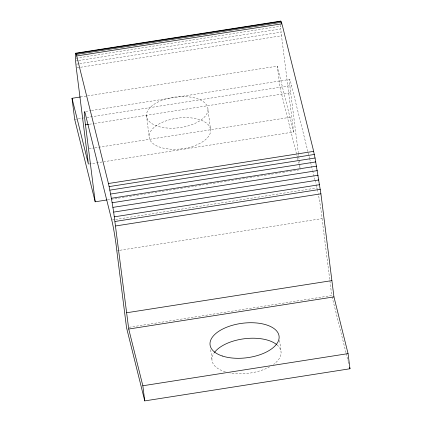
<?xml version="1.0" encoding="UTF-8"?>
<svg xmlns="http://www.w3.org/2000/svg" width="422" height="422" viewBox="0 0 422 422"><rect width="100%" height="100%" fill="white"/><g stroke="black" fill="none" stroke-linecap="round" stroke-linejoin="round"><path stroke-width="0.32" stroke-dasharray="2.11 1.58" d="M75.992 58.231L280.567 26.19L280.482 24.56M76.208 60.947L78.154 60.647M78.803 60.541L280.783 28.907L280.567 26.19M76.519 64.165L79.114 63.759M79.763 63.659L281.094 32.125L280.783 28.907M76.925 67.826L281.5 35.786L281.094 32.125M80.465 96.97L86.958 95.952M87.607 95.852L277.249 66.148L293.633 131.991L103.997 161.689M85.735 111.408L90.93 110.596M91.579 110.49L289.661 79.468M74.683 119.368L83.778 117.944M86.869 117.495L291.444 85.45L309.505 158.007M89.374 124.247L93.921 123.535M94.57 123.43L290.705 92.713A22.624 1.161 81.1 0 1 291.444 85.45M89.116 148.771L94.312 147.958M94.961 147.853L291.744 117.036M89.058 164.031L103.348 161.795M107.536 199.859L299.124 169.85M112.373 219.957L114.969 219.551M115.623 219.451L316.948 187.917A19.059 0.981 81.1 0 1 317.186 188.84M117.464 250.652L119.41 250.346M120.059 250.246L322.039 218.612A19.059 0.981 81.1 0 0 318.315 194.088M129.132 327.282L331.755 295.548L329.862 280.551M309.664 158.64L310.455 161.826M310.613 162.459L312.512 170.098M312.67 170.736L314.891 179.645M315.049 180.278L315.999 184.097M316.157 184.736L316.948 187.917M297.399 157.512L279.907 87.227L277.249 66.148M297.563 158.15L298.834 163.261M299.467 165.814L300.422 169.649M332.072 296.819L346.019 352.839M346.177 353.478L348.076 361.116M348.234 361.754L348.709 363.664M322.039 218.612L329.777 279.897M290.705 92.713L298.28 152.695M298.365 153.35L298.692 155.955M298.776 156.609L300.174 167.692M293.633 131.991L281.5 35.786M279.591 340.322L280.973 351.294M207.988 109.372A30.948 15.472 -7.2 0 1 162.016 127.338A30.948 15.472 -7.2 0 1 161.668 100.415A30.948 15.472 -7.2 0 1 207.988 109.372L210.647 130.445A30.948 15.472 -7.2 0 1 164.675 148.417A30.948 15.472 -7.2 0 1 164.332 121.489A30.948 15.472 -7.2 0 1 210.647 130.445M210.673 349.748L212.055 360.715M146.46 115.38L149.124 136.454M277.011 344.879A34.783 17.392 -7.2 0 1 273.493 364.402M269.785 366.75A34.783 17.392 -7.2 0 1 229.779 372.895M225.353 371.84A34.783 17.392 -7.2 0 1 214.07 353.019M317.318 189.373A19.059 0.981 81.1 0 1 318.199 193.482"/><path stroke-width="0.63" d="M106.887 199.959L95.198 201.79L85.481 124.854A22.624 1.161 81.1 0 1 86.22 117.596L111.725 220.062A19.059 0.981 81.1 0 1 116.815 250.752L126.531 327.688L144.751 400.9L349.98 368.759L348.066 353.62L333.95 296.898L320.91 193.819L315.049 157.997L313.045 148.771L282.471 25.921L281.041 21.38L280.741 21.1L75.517 53.241L75.343 58.331L76.276 67.931L88.409 164.132L72.02 98.294L80.465 96.97M280.546 21.453L280.741 21.1M75.322 53.594L281.041 21.38M75.517 53.241L76.208 54.433L281.432 22.292M76.208 54.433L76.688 55.957L281.912 23.811M85.481 124.854L88.725 124.348M76.688 55.957L108.438 183.512L313.662 151.371M108.438 183.512L109.108 186.608L314.332 154.463M109.108 186.608L109.825 190.143L315.049 157.997M109.825 190.143L110.575 194.057L315.804 161.911M110.575 194.057L111.35 198.282L316.574 166.141M111.35 198.282L112.131 202.75L317.355 170.609M112.131 202.75L112.901 207.381L318.125 175.241M144.751 400.9L142.842 385.766L128.726 329.039L113.66 212.102L318.884 179.957M114.383 216.824L319.607 184.683M115.058 221.471L320.282 189.33M115.681 225.96L320.91 193.819M126.669 312.755L331.892 280.609M128.726 329.039L333.95 296.898M142.842 385.766L348.066 353.62M349.659 367.483L349.98 368.759M95.198 201.79L74.683 119.368L72.02 98.294M112.901 207.381L113.66 212.102M214.429 352.507A34.783 17.392 -7.2 0 1 244.132 338.776A34.783 17.392 -7.2 0 1 276.526 344.479M222.236 355.983A34.783 17.392 -7.2 0 0 278.594 340.406A34.783 17.392 -7.2 0 0 232.854 325.162A34.783 17.392 -7.2 0 0 222.236 355.983"/></g></svg>
